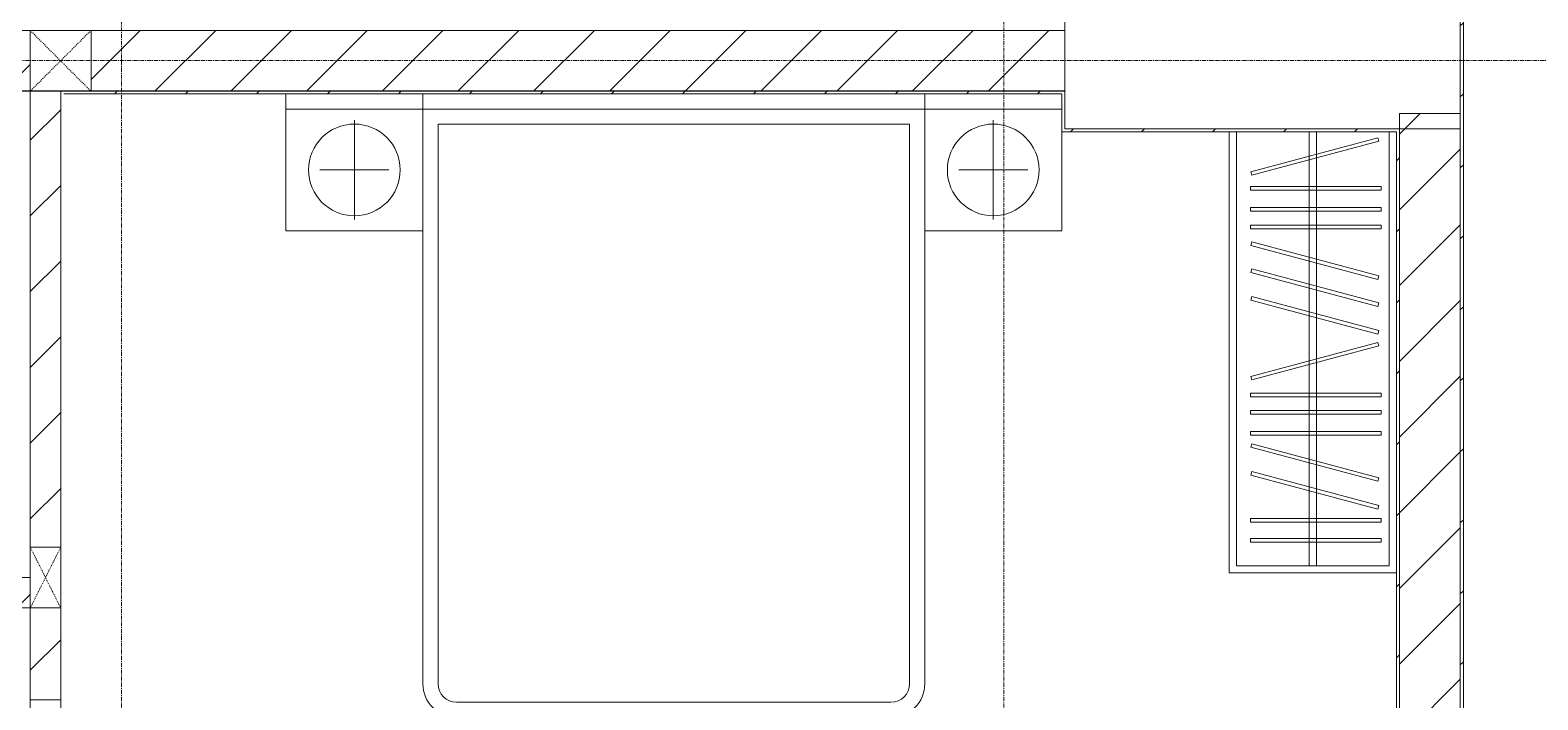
# Model space of a CAD drawing. Header units: millimetres. Extents: x 5357 to 201988, y -16345 to 109895.
# Drawn here: x 111752 to 116707, y 59635 to 61836 of the extents above; entities that cross this region are included whole.
import ezdxf

# ---------------------------------------------------------------- set-up
doc = ezdxf.new("R2010")
doc.units = ezdxf.units.MM
doc.linetypes.add('Dash', pattern=[6, 3, -3])
doc.linetypes.add('Grid Line', pattern=[22.225, 12.7, -3.175, 3.175, -3.175])
for name, color, linetype, lineweight in [('0-1', 7, 'Continuous', 5), ('A-DETL-GENF-1', 53, 'Continuous', 9), ('A-DOOR-1', 53, 'Continuous', 9), ('A-FLOR', 192, 'Continuous', 9), ('A-FLOR-1', 10, 'Continuous', 9), ('A-WALL', 113, 'Continuous', 9), ('A-WALL-1', 9, 'Continuous', 18), ('A-WALL-2', 53, 'Continuous', 9), ('A-WALL-4', 113, 'Continuous', 18), ('A-WALL-PATT-1', 10, 'Continuous', 9), ('A-WALL-PATT-2', 53, 'Continuous', 9), ('A-WALL-PATT-3', 111, 'Continuous', 9), ('I-FURN-1', 53, 'Continuous', 9), ('I-WALL-1', 9, 'Continuous', 18), ('I-WALL-3', 2, 'Continuous', 18), ('S-COLS', 52, 'Continuous', 9), ('S-COLS-2', 9, 'Continuous', 18), ('S-COLS-4', 53, 'Continuous', 9), ('S-COLS-5', 52, 'Continuous', 18), ('S-COLS-6', 52, 'Dash', 9), ('S-COLS-HDLN', 52, 'Dash', 9), ('S-COLS-HDLN-1', 53, 'Dash', 9), ('S-GRID-1', 1, 'Grid Line', 9)]:
    doc.layers.add(name, color=color, linetype=linetype, lineweight=lineweight)
pattern_1 = [(45, (0, 0), (-124.4508, 124.4508), [])]
pattern_2 = [(45, (0, 0), (-116.67262, 116.67262), [])]

# ---------------------------------------------------------------- blocks, each defined once
blk = doc.blocks.new('NCV_TKTC_KET CAU_rvt-1-TKCS_MB SÂN ĐƯỜNG NỘI BỘ')
at = {"layer": 'A-FLOR-1'}
for p, q in [((116452.6, 61912), (116452.6, 61561.9)), ((116452.6, 61561.9), (116452.6, 61912)), ((111752.2, 61626.9), (111752.2, 60037.1)), ((111752.2, 60037.1), (111752.2, 61626.9))]:
    blk.add_line(p, q, dxfattribs=at)
at = {"layer": 'S-COLS-2'}
for p, q in [((115152.6, 61961.9), (115152.6, 61511.9)), ((116452.6, 61511.9), (116452.6, 61961.9)), ((115152.6, 61511.9), (116452.6, 61511.9))]:
    blk.add_line(p, q, dxfattribs=at)
blk = doc.blocks.new('DOOR_CW_01 CANH MO-PANEL KINH - DIW_01-900x2200-CỬA GỖ VÂN LAMINATE-553375-TKCS_MB SÂN ĐƯỜNG NỘI BỘ')
at = {"layer": 'A-DETL-GENF-1'}
for p, q in [((-397, -182), (-397, -62)), ((-397, -62), (-357, -62)), ((-357, -62), (-357, -182)), ((-357, -182), (-397, -182)), ((-397, -196), (-391, -196)), ((-397, -738), (-397, -196)), ((-391, -196), (-391, -182)), ((-391, -182), (-363, -182)), ((-363, -182), (-363, -196)), ((-357, -196), (-363, -196)), ((-357, -196), (-357, -738)), ((-442, -737), (-442, -816.5)), ((-434, -799.5), (-434, -737)), ((-433.9, -711.2), (-427.3, -715.8)), ((-397, -738), (-391, -738)), ((-391, -752), (-391, -738)), ((-357, -738), (-363, -738)), ((-363, -738), (-363, -752)), ((-320.1, -711.2), (-326.7, -715.8)), ((-320, -799.5), (-320, -737)), ((-312, -737), (-312, -816.5)), ((-399, -792.2), (-399, -831.8)), ((-397, -792.2), (-399, -792.2)), ((-357, -752), (-397, -752)), ((-397, -752), (-397, -872)), ((-397, -792.2), (-397, -831.8)), ((-363, -752), (-391, -752)), ((-357, -872), (-357, -752)), ((-357, -792.2), (-357, -831.8)), ((-357, -792.2), (-355, -792.2)), ((-355, -792.2), (-355, -831.8)), ((-399, -820.5), (-438, -820.5)), ((-399, -803.5), (-430, -803.5)), ((-399, -831.8), (-397, -831.8)), ((-355, -831.8), (-357, -831.8)), ((-355, -803.5), (-324, -803.5)), ((-355, -820.5), (-316, -820.5)), ((-397, -872), (-357, -872))]:
    blk.add_line(p, q, dxfattribs=at)
blk.add_circle((-407, -60), 10, dxfattribs=at)
for centre, radius, start, end in [((-407, -60), 814, 268, 0), ((-397, -737), 45, 145, 180), ((-397, -737), 37, 145, 180), ((-357, -737), 37, 0, 35), ((-357, -737), 45, 360, 35), ((-438, -816.5), 4, 180, 270), ((-430, -799.5), 4, 180, 270), ((-324, -799.5), 4, 270, 0), ((-316, -816.5), 4, 270, 0)]:
    blk.add_arc(centre, radius, start, end, dxfattribs=at)
at = {"layer": 'A-DOOR-1'}
for p, q in [((-450, -50), (-450, 50)), ((-450, 50), (-400, 50)), ((-400, 50), (-400, 0)), ((400, 0), (400, 50)), ((400, 50), (450, 50)), ((450, 50), (450, -50)), ((-410, 0), (-410, -50)), ((-400, 0), (-410, 0)), ((410, 0), (400, 0)), ((410, -50), (410, 0)), ((-410, -50), (-450, -50)), ((-407, -50), (-382, -50)), ((450, -50), (410, -50))]:
    blk.add_line(p, q, dxfattribs=at)
blk = doc.blocks.new('GIUONG NGU-2TAB-1600x2000 - GIUONG NGU-2TAB-1600x2000-842839-TKCS_MB SÂN ĐƯỜNG NỘI BỘ')
at = {"layer": 'I-FURN-1'}
for p, q in [((8.5, 0), (8.5, -50)), ((458.5, -50), (458.5, 0)), ((458.5, 0), (458.5, -50)), ((2108.2, -50), (2108.2, 0)), ((2108.2, 0), (2108.2, -50)), ((2558.2, -50), (2558.2, 0)), ((458.5, -50), (8.5, -50)), ((8.5, -50), (8.5, -450.3)), ((8.5, -50), (458.5, -50)), ((458.5, -50), (8.5, -50)), ((8.5, -50), (8.5, -450.3)), ((233.5, -86.8), (233.5, -413.5)), ((458.5, -450.3), (458.5, -50)), ((2108.2, -50), (458.5, -50)), ((458.5, -50), (458.5, -1938.9)), ((458.5, -50), (2108.2, -50)), ((458.5, -1938.9), (458.5, -50)), ((458.5, -450.3), (458.5, -50)), ((458.5, -50), (2108.2, -50)), ((2558.2, -50), (2108.2, -50)), ((2108.2, -50), (2108.2, -450.3)), ((2108.2, -1938.9), (2108.2, -50)), ((2108.2, -50), (2558.2, -50)), ((2108.2, -50), (2558.2, -50)), ((2108.2, -450.3), (2108.2, -50)), ((2108.2, -50), (2108.2, -1938.9)), ((2333.2, -86.8), (2333.2, -413.5)), ((2558.2, -450.3), (2558.2, -50)), ((2558.2, -50), (2558.2, -450.3)), ((508.5, -100), (2058.2, -100)), ((508.5, -1938.9), (508.5, -100)), ((2058.2, -100), (2058.2, -1938.9)), ((120.2, -250.2), (346.8, -250.2)), ((2446.5, -250.2), (2219.8, -250.2)), ((8.5, -450.3), (458.5, -450.3)), ((8.5, -450.3), (458.5, -450.3)), ((2108.2, -450.3), (2558.2, -450.3)), ((2558.2, -450.3), (2108.2, -450.3)), ((1997.1, -2000), (569.6, -2000)), ((569.6, -2050), (1997.1, -2050)), ((1997.1, -2050), (569.6, -2050))]:
    blk.add_line(p, q, dxfattribs=at)
for centre in [(233.5, -250.2), (2333.2, -250.2)]:
    blk.add_circle(centre, 150.7, dxfattribs=at)
for centre, radius, start, end in [((569.6, -1938.9), 111.1, 180, 270), ((569.6, -1938.9), 111.1, 180, 270), ((569.6, -1938.9), 61.1, 180, 270), ((1997.1, -1938.9), 111.1, 270, 360), ((1997.1, -1938.9), 61.1, 270, 0), ((1997.1, -1938.9), 111.1, 270, 0)]:
    blk.add_arc(centre, radius, start, end, dxfattribs=at)
blk = doc.blocks.new('TU QUAN AO-SUITE ROOM_3 - TU QUAN AO-SUITE ROOM_3-842841-TKCS_MB SÂN ĐƯỜNG NỘI BỘ')
at = {"layer": 'I-FURN-1'}
for p, q in [((-550, -50), (-550, -1500)), ((-550, -1500), (-550, -50)), ((-550, -50), (-550, -576)), ((-526, -1476), (-526, -50)), ((-526, -50), (-526, -600)), ((-478.3, -181.1), (-61.3, -69.4)), ((-58.2, -80.9), (-475.2, -192.7)), ((-287, -50), (-287, -576)), ((-263, -50), (-263, -576)), ((-61.3, -69.4), (-58.2, -80.9)), ((-24, -50), (-24, -1476)), ((-475.2, -192.7), (-478.3, -181.1)), ((-480.1, -229.7), (-50.1, -229.7)), ((-480.1, -241.7), (-480.1, -229.7)), ((-50.1, -241.7), (-480.1, -241.7)), ((-50.1, -229.7), (-50.1, -241.7)), ((-480.1, -299.2), (-50.1, -299.2)), ((-480.1, -311.2), (-480.1, -299.2)), ((-50.1, -311.2), (-480.1, -311.2)), ((-50.1, -299.2), (-50.1, -311.2)), ((-480.1, -356.4), (-50.1, -356.4)), ((-480.1, -368.4), (-480.1, -356.4)), ((-50.1, -368.4), (-480.1, -368.4)), ((-50.1, -356.4), (-50.1, -368.4)), ((-475.2, -411.5), (-478.3, -423.1)), ((-478.3, -423.1), (-61.3, -534.9)), ((-58.2, -523.3), (-475.2, -411.5)), ((-475.2, -500.3), (-478.3, -511.9)), ((-478.3, -511.9), (-61.3, -623.6)), ((-58.2, -612.1), (-475.2, -500.3)), ((-61.3, -534.9), (-58.2, -523.3)), ((-475.2, -591.5), (-478.3, -603.1)), ((-58.2, -703.3), (-475.2, -591.5)), ((-287, -576), (-287, -1476)), ((-263, -576), (-263, -1476)), ((-526, -1476), (-526, -600)), ((-478.3, -603.1), (-61.3, -714.9)), ((-61.3, -623.6), (-58.2, -612.1)), ((-478.3, -853.9), (-61.3, -742.1)), ((-61.3, -714.9), (-58.2, -703.3)), ((-61.3, -742.1), (-58.2, -753.7)), ((-58.2, -753.7), (-475.2, -865.5)), ((-475.2, -865.5), (-478.3, -853.9)), ((-480.1, -908.6), (-480.1, -920.6)), ((-480.1, -908.6), (-480.1, -920.6)), ((-50.1, -908.6), (-480.1, -908.6)), ((-480.1, -920.6), (-50.1, -920.6)), ((-50.1, -920.6), (-50.1, -908.6)), ((-480.1, -965.8), (-480.1, -977.8)), ((-480.1, -965.8), (-480.1, -977.8)), ((-50.1, -965.8), (-480.1, -965.8)), ((-480.1, -977.8), (-50.1, -977.8)), ((-50.1, -977.8), (-50.1, -965.8)), ((-480.1, -1035.3), (-480.1, -1047.3)), ((-480.1, -1035.3), (-480.1, -1047.3)), ((-50.1, -1035.3), (-480.1, -1035.3)), ((-50.1, -1047.3), (-50.1, -1035.3)), ((-480.1, -1047.3), (-50.1, -1047.3)), ((-475.2, -1075.3), (-478.3, -1086.9)), ((-478.3, -1086.9), (-61.3, -1198.6)), ((-58.2, -1187.1), (-475.2, -1075.3)), ((-475.2, -1166.5), (-478.3, -1178.1)), ((-478.3, -1178.1), (-61.3, -1289.9)), ((-58.2, -1278.3), (-475.2, -1166.5)), ((-61.3, -1198.6), (-58.2, -1187.1)), ((-61.3, -1289.9), (-58.2, -1278.3)), ((-480.1, -1320.5), (-480.1, -1332.5)), ((-480.1, -1320.5), (-480.1, -1332.5)), ((-50.1, -1320.5), (-480.1, -1320.5)), ((-480.1, -1332.5), (-50.1, -1332.5)), ((-50.1, -1332.5), (-50.1, -1320.5)), ((-480.1, -1386.9), (-480.1, -1398.9)), ((-480.1, -1386.9), (-480.1, -1398.9)), ((-50.1, -1386.9), (-480.1, -1386.9)), ((-50.1, -1398.9), (-50.1, -1386.9)), ((-480.1, -1398.9), (-50.1, -1398.9)), ((-24, -1476), (-526, -1476)), ((-550, -1500), (0, -1500)), ((0, -1500), (-550, -1500))]:
    blk.add_line(p, q, dxfattribs=at)
blk = doc.blocks.new('G1_SOF - BO TRU - 100x200-V106-TKCS_MB SÂN ĐƯỜNG NỘI BỘ')
at = {"layer": 'S-COLS-2'}
for p, q in [((50, 100), (-50, 100)), ((-50, 100), (-50, -100)), ((50, -100), (50, 100)), ((-50, -100), (50, -100))]:
    blk.add_line(p, q, dxfattribs=at)
at = {"layer": 'S-COLS-HDLN-1'}
for p, q in [((50, 100), (-50, -100)), ((-50, 100), (50, -100))]:
    blk.add_line(p, q, dxfattribs=at)
blk = doc.blocks.new('NCV_TKTC_TANG 1_rvt-1-TKCS_MB SÂN ĐƯỜNG NỘI BỘ')
at = {"layer": 'A-WALL-PATT-1'}
h = blk.add_hatch(dxfattribs=at)
h.set_pattern_fill('FP_1', color=256, style=0, pattern_type=2)
h.set_pattern_definition(pattern_1)
h.paths.add_polyline_path([(111841.4, 56836.9), (111852.6, 56836.9), (111852.6, 57635.3), (111752.6, 57635.3), (111752.6, 56836.9)])
h.paths.add_polyline_path([(111852.6, 58435.3), (111852.6, 58734.9), (111752.6, 58734.9), (111752.6, 58435.3), (111802.6, 58435.3)])
h.paths.add_polyline_path([(111802.6, 59634.9), (111852.6, 59634.9), (111852.6, 59936.9), (111752.6, 59936.9), (111752.6, 59634.9)])
h.paths.add_polyline_path([(111752.6, 60136.9), (111852.6, 60136.9), (111852.6, 61635.3), (111752.6, 61635), (111752.6, 60436.9)])
h = blk.add_hatch(dxfattribs=at)
h.set_pattern_fill('FP_1', color=256, style=0, pattern_type=2)
h.set_pattern_definition(pattern_1)
h.paths.add_polyline_path([(111752.1, 59936.9), (111752.6, 59936.9), (111752.1, 60036.9), (111702.6, 60036.9), (111702.6, 59936.9), (111742.6, 59936.9)])
h.paths.add_polyline_path([(110753, 59936.9), (110802.6, 59936.9), (110802.6, 60036.9), (110752.6, 60036.9), (110752.6, 59936.9)])
at = {"layer": 'A-WALL-PATT-2'}
h = blk.add_hatch(dxfattribs=at)
h.set_pattern_fill('FP_2', color=256, style=0, pattern_type=2)
h.set_pattern_definition(pattern_2)
h.paths.add_polyline_path([(111752.1, 61626.9), (111752.6, 61626.9), (111750.9, 61635.3), (108302.6, 61635.3), (108302.6, 61626.9), (111745.2, 61626.9)])
h = blk.add_hatch(dxfattribs=at)
h.set_pattern_fill('FP_2', color=256, style=0, pattern_type=2)
h.set_pattern_definition(pattern_2)
h.paths.add_polyline_path([(115108.6, 61626.9), (115152.6, 61626.9), (115150.9, 61635.3), (111852.6, 61635.3), (111852.6, 61626.9), (114692.4, 61626.9)])
h = blk.add_hatch(dxfattribs=at)
h.set_pattern_fill('FP_2', color=256, style=0, pattern_type=2)
h.set_pattern_definition(pattern_2)
h.paths.add_polyline_path([(115416.6, 61501.9), (116242.6, 61501.9), (116242.5, 61511.9), (115152.6, 61511.9), (115152.6, 61501.9), (115156.4, 61501.9)])
h = blk.add_hatch(dxfattribs=at)
h.set_pattern_fill('FP_2', color=256, style=0, pattern_type=2)
h.set_pattern_definition(pattern_2)
h.paths.add_polyline_path([(116248.7, 58646.9), (116252.6, 58646.9), (116252.6, 61511.9), (116242.6, 61511.9), (116242.6, 58646.9)])
at = {"layer": 'A-FLOR-1'}
for p, q in [((111702.6, 59936.9), (111752.6, 59936.9)), ((111752.6, 59936.9), (111752.6, 59634.9))]:
    blk.add_line(p, q, dxfattribs=at)
at = {"layer": 'A-WALL-1'}
for p, q in [((111852.6, 61636.9), (111752.6, 61636.9)), ((111752.6, 61636.9), (111752.6, 61626.9)), ((111852.6, 61626.9), (111852.6, 61636.9)), ((111742.6, 59936.9), (111752.6, 59936.9))]:
    blk.add_line(p, q, dxfattribs=at)
at = {"layer": 'A-WALL-2'}
for p, q in [((111752.6, 61626.9), (111752.6, 60136.9)), ((111852.6, 60136.9), (111852.6, 61626.9)), ((111752.6, 60036.9), (111702.6, 60036.9)), ((111752.6, 59936.9), (111752.6, 59634.9)), ((111852.6, 59634.9), (111852.6, 59936.9))]:
    blk.add_line(p, q, dxfattribs=at)
at = {"layer": 'I-WALL-1'}
for p, q in [((111752.6, 61636.9), (108302.6, 61636.9)), ((111752.6, 61626.9), (111752.6, 61636.9)), ((115152.6, 61636.9), (111852.6, 61636.9)), ((111852.6, 61636.9), (111852.6, 61626.9)), ((111862.6, 61626.9), (115142.6, 61626.9)), ((115142.6, 61626.9), (115142.6, 61501.9)), ((115152.6, 61626.9), (115152.6, 61636.9)), ((115152.6, 61511.9), (115152.6, 61626.9)), ((115142.6, 61501.9), (115152.6, 61501.9)), ((116242.6, 61511.9), (115152.6, 61511.9)), ((115152.6, 61501.9), (116242.6, 61501.9)), ((116252.6, 61511.9), (116242.6, 61511.9)), ((116242.6, 61501.9), (116242.6, 58646.9)), ((116252.6, 58646.9), (116252.6, 61511.9))]:
    blk.add_line(p, q, dxfattribs=at)
at = {"layer": 'A-DOOR-1', "rotation": 89.99999999999905}
blk.add_blockref('DOOR_CW_01 CANH MO-PANEL KINH - DIW_01-900x2200-CỬA GỖ VÂN LAMINATE-553375-TKCS_MB SÂN ĐƯỜNG NỘI BỘ', (111802.6, 59184.9), dxfattribs=at)
at = {"layer": 'I-FURN-1'}
for name, p in [('GIUONG NGU-2TAB-1600x2000 - GIUONG NGU-2TAB-1600x2000-842839-TKCS_MB SÂN ĐƯỜNG NỘI BỘ', (112584.3, 61626.9)), ('TU QUAN AO-SUITE ROOM_3 - TU QUAN AO-SUITE ROOM_3-842841-TKCS_MB SÂN ĐƯỜNG NỘI BỘ', (116242.6, 61551.9))]:
    blk.add_blockref(name, p, dxfattribs=at)
at = {"layer": 'S-COLS-4'}
blk.add_blockref('G1_SOF - BO TRU - 100x200-V106-TKCS_MB SÂN ĐƯỜNG NỘI BỘ', (111802.6, 60036.9), dxfattribs=at)
blk = doc.blocks.new('G1_SOF - BO TRU - 200x200-3051103-TKCS_MB SÂN ĐƯỜNG NỘI BỘ')
at = {"layer": 'S-COLS-HDLN'}
for p, q in [((-100, -100), (100, 100)), ((100, -100), (-100, 100))]:
    blk.add_line(p, q, dxfattribs=at)

msp = doc.modelspace()

# ---------------------------------------------------------------- hatches: boundary and pattern name
at = {"layer": 'A-WALL-PATT-3'}
h = msp.add_hatch(dxfattribs=at)
h.set_pattern_fill('FP_2', color=256, style=0, pattern_type=2)
h.set_pattern_definition(pattern_2)
h.paths.add_polyline_path([(116462.6, 49161.9), (116462.6, 51761.9), (116452.6, 51761.9), (116452.6, 49161.9)])
h.paths.add_polyline_path([(116462.6, 52751.9), (116462.6, 53861.9), (116452.6, 53861.9), (116452.6, 52751.9)])
h.paths.add_polyline_path([(116452.6, 54951.9), (116462.6, 54951.9), (116462.6, 62061.9), (116452.6, 62061.9), (116452.6, 56479.8)])
h.paths.add_polyline_path([(116462.6, 63151.9), (116462.6, 70111.9), (116452.6, 70111.5), (116452.6, 63151.9)])
h = msp.add_hatch(dxfattribs=at)
h.set_pattern_fill('FP_1', color=256, style=0, pattern_type=2)
h.set_pattern_definition(pattern_1)
h.paths.add_polyline_path([(111752.2, 61635.3), (111752.1, 61835.3), (108302.6, 61835.3), (108302.6, 61635.3), (111752.1, 61635.3)])
h.paths.add_polyline_path([(114048, 61635.3), (115152.6, 61636.9), (115152.6, 61835.3), (111952.2, 61835.3), (111952.2, 61635.3), (113901.8, 61635.3)])
h = msp.add_hatch(dxfattribs=at)
h.set_pattern_fill('FP_1', color=256, style=0, pattern_type=2)
h.set_pattern_definition(pattern_1)
h.paths.add_polyline_path([(116452.5, 53711.9), (116452.6, 53712.1), (116452.5, 53861.9), (116252.6, 53861.9), (116252.6, 53711.9)])
h.paths.add_polyline_path([(116452.6, 54951.9), (116452.6, 54951.9), (116450.6, 56635.3), (116252.6, 56634.3), (116252.6, 54951.9), (116292.6, 54951.9)])
h.paths.add_polyline_path([(116452.6, 56835.3), (116452.6, 61561.9), (116252.6, 61561.9), (116252.6, 56835.3), (116452.6, 56835.3)])

# ---------------------------------------------------------------- linework, layer by layer
at = {"layer": 'A-FLOR'}
msp.add_line((116452.6, 61561.9), (116452.6, 61912), dxfattribs=at)
at = {"layer": 'A-WALL'}
for p, q in [((111752.2, 61635.3), (111752.2, 61835.3)), ((111952.2, 61835.3), (111952.2, 61635.3)), ((116452.6, 56835.3), (116452.6, 61561.9)), ((116452.6, 61561.9), (116452.6, 56835.3))]:
    msp.add_line(p, q, dxfattribs=at)
at = {"layer": 'A-WALL-4'}
for p, q in [((111752.2, 61835.3), (108302.6, 61835.3)), ((115152.6, 61835.3), (111952.2, 61835.3)), ((115152.6, 61635.3), (115152.6, 61835.3)), ((108302.6, 61635.3), (111752.2, 61635.3)), ((111952.2, 61635.3), (115152.6, 61635.3)), ((116252.6, 61561.9), (116252.6, 56835.3)), ((116452.6, 61561.9), (116252.6, 61561.9))]:
    msp.add_line(p, q, dxfattribs=at)
at = {"layer": 'I-WALL-3'}
for p, q in [((116462.6, 54951.9), (116462.6, 62061.9)), ((116452.6, 61911.9), (116452.6, 61561.9))]:
    msp.add_line(p, q, dxfattribs=at)
at = {"layer": 'S-COLS'}
for p, q in [((111752.2, 61835.3), (111752.2, 61635.3)), ((111952.2, 61635.3), (111952.2, 61835.3))]:
    msp.add_line(p, q, dxfattribs=at)
at = {"layer": 'S-COLS-5'}
for p, q in [((111952.2, 61835.3), (111752.2, 61835.3)), ((111752.2, 61635.3), (111952.2, 61635.3))]:
    msp.add_line(p, q, dxfattribs=at)
at = {"layer": 'S-GRID-1'}
for p, q in [((112052.6, 20960.6), (112052.6, 80482.7)), ((114952.6, 20960.6), (114952.6, 80482.7)), ((116452.6, 20960.6), (116452.6, 80482.7)), ((131551.8, 61736.9), (29351.8, 61736.9))]:
    msp.add_line(p, q, dxfattribs=at)

# ---------------------------------------------------------------- block references
at = {"layer": '0-1'}
for name in ['NCV_TKTC_KET CAU_rvt-1-TKCS_MB SÂN ĐƯỜNG NỘI BỘ', 'NCV_TKTC_TANG 1_rvt-1-TKCS_MB SÂN ĐƯỜNG NỘI BỘ']:
    msp.add_blockref(name, (0, 0), dxfattribs=at)
at = {"layer": 'S-COLS-6', "rotation": 180}
msp.add_blockref('G1_SOF - BO TRU - 200x200-3051103-TKCS_MB SÂN ĐƯỜNG NỘI BỘ', (111852.2, 61735.3), dxfattribs=at)

doc.saveas('drawing.dxf')
